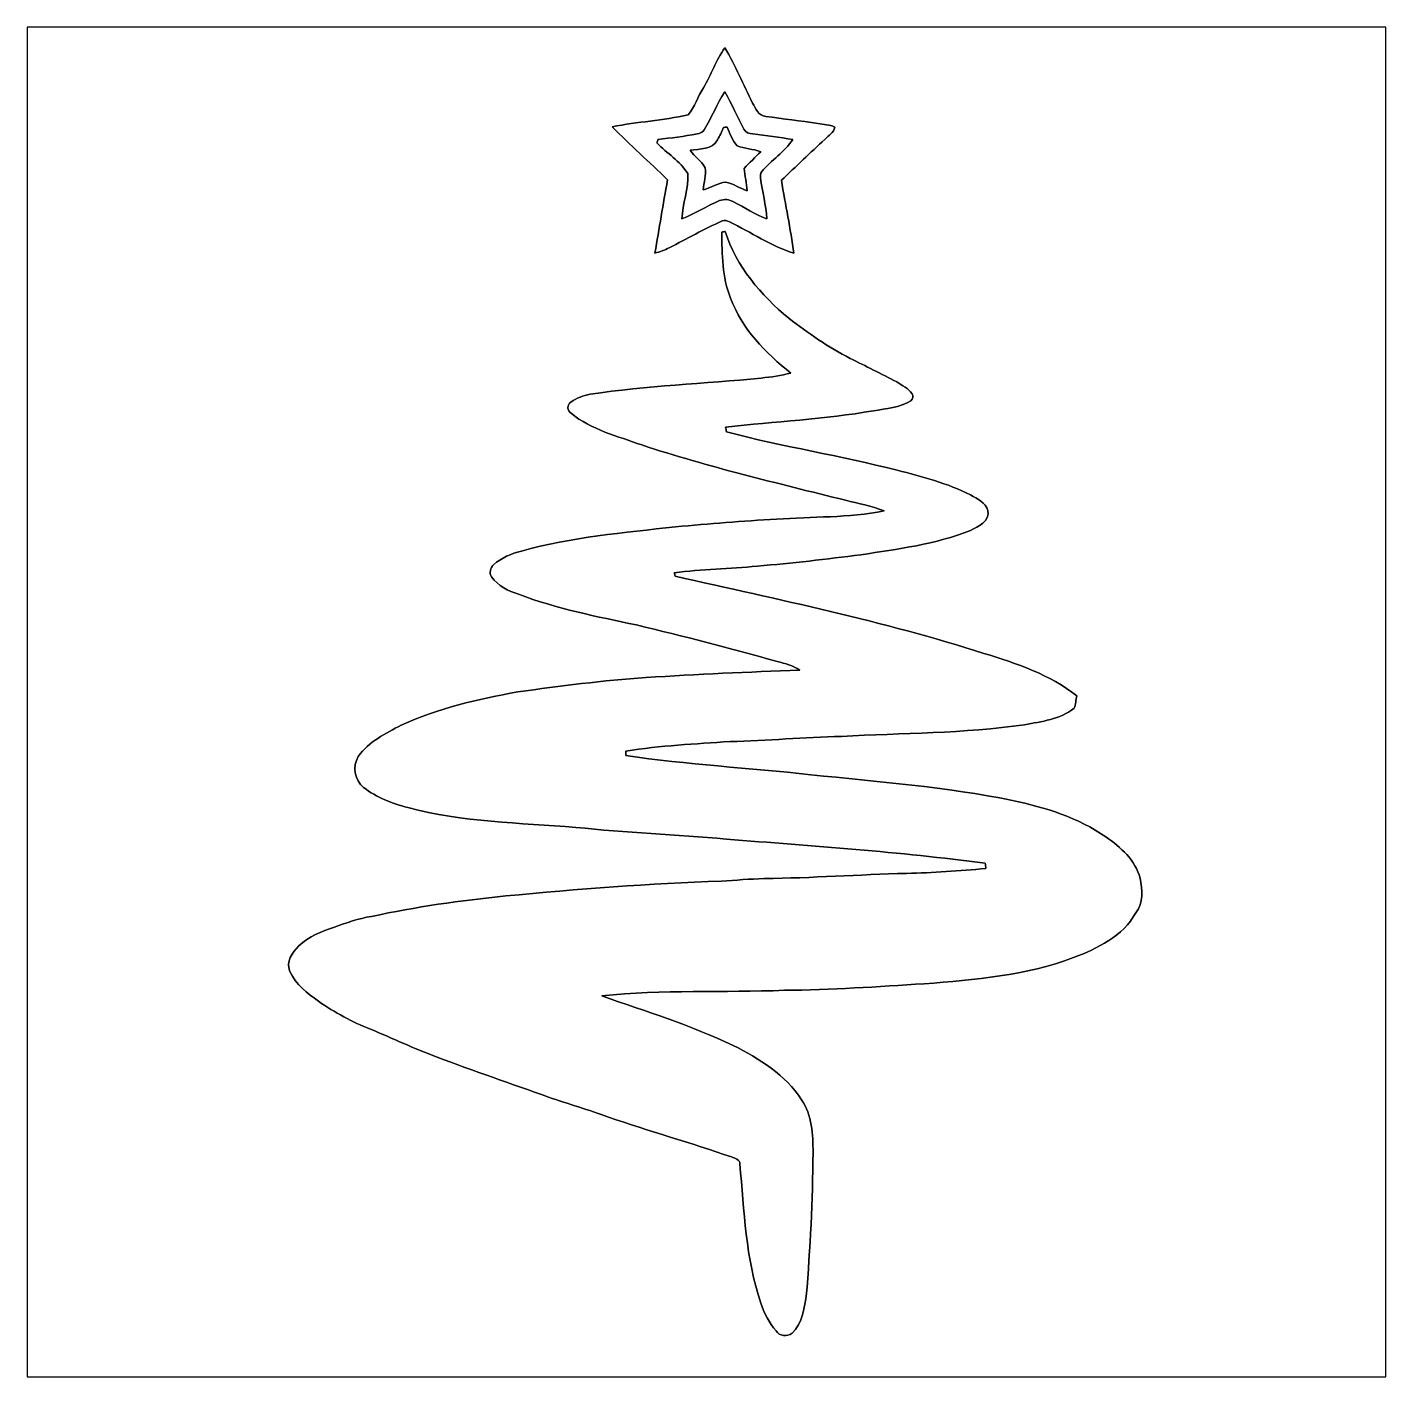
# Model space of a CAD drawing. Header units: centimetres. Extents: x -16.8 to 16.8, y -16.7 to 16.7.
import ezdxf

# ---------------------------------------------------------------- set-up
doc = ezdxf.new("R2010")
doc.units = ezdxf.units.CM
doc.header["$MEASUREMENT"] = 0
doc.layers.add('Layer 1', color=7, linetype='Continuous')

msp = doc.modelspace()

# ---------------------------------------------------------------- linework, layer by layer
at = {"layer": 'Layer 1', "color": 7}
for points, knots in [([(-16.77458, 16.66875), (-16.77458, 16.66875), (16.77458, 16.66875), (16.77458, 16.66875), (16.77458, 16.66875), (16.77458, 16.66875), (16.77458, -16.66875), (16.77458, -16.66875), (16.77458, -16.66875), (16.77458, -16.66875), (-16.77458, -16.66875), (-16.77458, -16.66875), (-16.77458, -16.66875), (-16.77458, -16.66875), (-16.77458, 16.66875), (-16.77458, 16.66875), (-16.77458, 16.66875), (-16.77458, 16.66875), (-16.77458, 16.66875), (-16.77458, 16.66875)], [0, 0, 0, 0, 0.16666667, 0.16666667, 0.16666667, 0.16666667, 0.33333333, 0.33333333, 0.33333333, 0.33333333, 0.5, 0.5, 0.5, 0.5, 0.66666667, 0.66666667, 0.66666667, 0.66666667, 1, 1, 1, 1]), ([(-0.07338, 15.16909), (-0.21555, 14.95672), (-0.2854, 14.6939), (-0.45579, 14.50199), (-0.45579, 14.50199), (-1.07209, 14.36441), (-1.70744, 14.33054), (-2.32728, 14.20989), (-2.32728, 14.20989), (-1.89054, 13.75304), (-1.41076, 13.34029), (-0.96061, 12.8972), (-0.96061, 12.8972), (-1.07209, 12.29501), (-1.16593, 11.69), (-1.27388, 11.08745), (-1.27388, 11.08745), (-1.15182, 11.11814), (-1.03258, 11.16118), (-0.92075, 11.21939), (-0.92075, 11.21939), (-0.48613, 11.44411), (-0.0575, 11.68083), (0.38806, 11.88332), (0.38806, 11.88332), (0.44803, 11.91084), (0.51188, 11.8805), (0.56833, 11.85757), (0.56833, 11.85757), (1.09749, 11.6011), (1.5935, 11.26631), (2.15547, 11.08357), (2.15547, 11.08357), (2.07751, 11.68823), (1.94345, 12.28337), (1.85138, 12.88556), (1.85138, 12.88556), (2.20874, 13.22493), (2.56117, 13.56924), (2.92735, 13.89944), (2.92735, 13.89944), (3.01413, 13.99152), (3.14254, 14.06384), (3.17077, 14.19754), (3.17077, 14.19754), (3.04271, 14.26739), (2.88925, 14.2621), (2.75096, 14.29314), (2.75096, 14.29314), (2.32198, 14.34853), (1.89336, 14.40815), (1.46438, 14.46389), (1.46438, 14.46389), (1.28658, 14.47694), (1.21426, 14.66109), (1.13982, 14.79515), (1.13982, 14.79515), (0.91017, 15.24882), (0.72037, 15.7226), (0.45332, 16.15687), (0.45332, 16.15687), (0.23424, 15.85348), (0.11501, 15.49118), (-0.07338, 15.16909), (-0.07338, 15.16909), (-0.07338, 15.16909), (-0.07338, 15.16909), (-0.07338, 15.16909)], [0, 0, 0, 0, 0.05555556, 0.05555556, 0.05555556, 0.05555556, 0.11111111, 0.11111111, 0.11111111, 0.11111111, 0.16666667, 0.16666667, 0.16666667, 0.16666667, 0.22222222, 0.22222222, 0.22222222, 0.22222222, 0.27777778, 0.27777778, 0.27777778, 0.27777778, 0.33333333, 0.33333333, 0.33333333, 0.33333333, 0.38888889, 0.38888889, 0.38888889, 0.38888889, 0.44444444, 0.44444444, 0.44444444, 0.44444444, 0.5, 0.5, 0.5, 0.5, 0.55555556, 0.55555556, 0.55555556, 0.55555556, 0.61111111, 0.61111111, 0.61111111, 0.61111111, 0.66666667, 0.66666667, 0.66666667, 0.66666667, 0.72222222, 0.72222222, 0.72222222, 0.72222222, 0.77777778, 0.77777778, 0.77777778, 0.77777778, 0.83333333, 0.83333333, 0.83333333, 0.83333333, 0.88888889, 0.88888889, 0.88888889, 0.88888889, 1, 1, 1, 1]), ([(-0.05997, 14.1351), (0.14076, 14.42967), (0.24483, 14.77857), (0.45226, 15.06996), (0.45226, 15.06996), (0.63253, 14.77539), (0.76059, 14.45436), (0.92322, 14.15097), (0.92322, 14.15097), (0.96132, 14.0649), (1.05657, 14.04056), (1.14194, 14.03174), (1.14194, 14.03174), (1.47355, 13.99046), (1.80411, 13.94495), (2.13501, 13.89592), (2.13501, 13.89592), (1.92758, 13.58688), (1.60196, 13.38298), (1.36419, 13.1004), (1.36419, 13.1004), (1.32715, 13.05631), (1.32856, 12.99598), (1.33421, 12.94201), (1.33421, 12.94201), (1.37336, 12.60475), (1.47426, 12.27667), (1.49084, 11.93624), (1.49084, 11.93624), (1.19839, 12.03642), (0.94403, 12.21528), (0.67028, 12.35392), (0.67028, 12.35392), (0.56515, 12.41319), (0.43392, 12.43083), (0.32067, 12.38426), (0.32067, 12.38426), (0.00247, 12.25515), (-0.28399, 12.059), (-0.60572, 11.93729), (-0.60572, 11.93729), (-0.59584, 12.31441), (-0.43462, 12.67848), (-0.46249, 13.05419), (-0.46249, 13.05419), (-0.65405, 13.36075), (-0.97578, 13.55407), (-1.22767, 13.80772), (-1.22767, 13.80772), (-1.22026, 13.82995), (-1.20579, 13.8744), (-1.19839, 13.89662), (-1.19839, 13.89662), (-0.87524, 13.92872), (-0.5528, 13.97317), (-0.23319, 14.03174), (-0.23319, 14.03174), (-0.16792, 14.04973), (-0.0889, 14.06243), (-0.05997, 14.1351), (-0.05997, 14.1351), (-0.05997, 14.1351), (-0.05997, 14.1351), (-0.05997, 14.1351)], [0, 0, 0, 0, 0.05882353, 0.05882353, 0.05882353, 0.05882353, 0.11764706, 0.11764706, 0.11764706, 0.11764706, 0.17647059, 0.17647059, 0.17647059, 0.17647059, 0.23529412, 0.23529412, 0.23529412, 0.23529412, 0.29411765, 0.29411765, 0.29411765, 0.29411765, 0.35294118, 0.35294118, 0.35294118, 0.35294118, 0.41176471, 0.41176471, 0.41176471, 0.41176471, 0.47058824, 0.47058824, 0.47058824, 0.47058824, 0.52941176, 0.52941176, 0.52941176, 0.52941176, 0.58823529, 0.58823529, 0.58823529, 0.58823529, 0.64705882, 0.64705882, 0.64705882, 0.64705882, 0.70588235, 0.70588235, 0.70588235, 0.70588235, 0.76470588, 0.76470588, 0.76470588, 0.76470588, 0.82352941, 0.82352941, 0.82352941, 0.82352941, 0.88235294, 0.88235294, 0.88235294, 0.88235294, 1, 1, 1, 1]), ([(0.42016, 14.19154), (0.37536, 14.08571), (0.32985, 13.97952), (0.26811, 13.88216), (0.26811, 13.88216), (0.1464, 13.64192), (-0.17251, 13.66626), (-0.40287, 13.62675), (-0.40287, 13.62675), (-0.29845, 13.468), (-0.12241, 13.36781), (-0.03493, 13.19812), (-0.03493, 13.19812), (-0.00423, 13.01574), (-0.06738, 12.82912), (-0.08326, 12.64708), (-0.08326, 12.64708), (0.10619, 12.70212), (0.27975, 12.8143), (0.4766, 12.84217), (0.4766, 12.84217), (0.66569, 12.80971), (0.82338, 12.68307), (1.00647, 12.62697), (1.00647, 12.62697), (0.98496, 12.81218), (0.95391, 12.99633), (0.92816, 13.18084), (0.92816, 13.18084), (1.06257, 13.32018), (1.20368, 13.45353), (1.33914, 13.59217), (1.33914, 13.59217), (1.15182, 13.66837), (0.93945, 13.65779), (0.75636, 13.7414), (0.75636, 13.7414), (0.63288, 13.86664), (0.58526, 14.04514), (0.50906, 14.20001), (0.50906, 14.20001), (0.48683, 14.19789), (0.44238, 14.19366), (0.42016, 14.19154)], [0, 0, 0, 0, 0.08333333, 0.08333333, 0.08333333, 0.08333333, 0.16666667, 0.16666667, 0.16666667, 0.16666667, 0.25, 0.25, 0.25, 0.25, 0.33333333, 0.33333333, 0.33333333, 0.33333333, 0.41666667, 0.41666667, 0.41666667, 0.41666667, 0.5, 0.5, 0.5, 0.5, 0.58333333, 0.58333333, 0.58333333, 0.58333333, 0.66666667, 0.66666667, 0.66666667, 0.66666667, 0.75, 0.75, 0.75, 0.75, 0.83333333, 0.83333333, 0.83333333, 0.83333333, 1, 1, 1, 1]), ([(0.37677, 11.60568), (0.38488, 11.05994), (0.38312, 10.49161), (0.59267, 9.97761), (0.59267, 9.97761), (0.87524, 9.2142), (1.45979, 8.62401), (2.08104, 8.12236), (2.08104, 8.12236), (1.84079, 8.06732), (1.59738, 8.02569), (1.35184, 8.00135), (1.35184, 8.00135), (-0.0568, 7.86342), (-1.47532, 7.81544), (-2.87584, 7.6013), (-2.87584, 7.6013), (-3.04483, 7.56779), (-3.2064, 7.50323), (-3.35068, 7.40939), (-3.35068, 7.40939), (-3.44029, 7.36), (-3.44876, 7.17867), (-3.34363, 7.13317), (-3.34363, 7.13317), (-2.84127, 6.72042), (-2.19639, 6.56625), (-1.59808, 6.34824), (-1.59808, 6.34824), (0.05256, 5.80602), (1.74484, 5.40667), (3.42865, 4.98299), (3.42865, 4.98299), (3.74967, 4.90538), (4.07599, 4.84223), (4.38397, 4.71911), (4.38397, 4.71911), (3.51014, 4.54166), (2.61126, 4.58752), (1.72685, 4.51273), (1.72685, 4.51273), (0.89464, 4.47851), (0.06597, 4.39632), (-0.76341, 4.32647), (-0.76341, 4.32647), (-2.03976, 4.18289), (-3.32987, 4.07423), (-4.57129, 3.72639), (-4.57129, 3.72639), (-4.82141, 3.66466), (-5.06554, 3.56376), (-5.26027, 3.39055), (-5.26027, 3.39055), (-5.33541, 3.31541), (-5.37598, 3.1817), (-5.30613, 3.08998), (-5.30613, 3.08998), (-5.14632, 2.86914), (-4.89338, 2.7432), (-4.64044, 2.65959), (-4.64044, 2.65959), (-3.69993, 2.30576), (-2.71145, 2.11067), (-1.73179, 1.90218), (-1.73179, 1.90218), (-0.56515, 1.63195), (0.58879, 1.31374), (1.74484, 1.00365), (1.74484, 1.00365), (1.9371, 0.94686), (2.14171, 0.90876), (2.30505, 0.78528), (2.30505, 0.78528), (1.03646, 0.74507), (-0.23107, 0.6798), (-1.49825, 0.60537), (-1.49825, 0.60537), (-2.55693, 0.53164), (-3.61033, 0.39617), (-4.6609, 0.25047), (-4.6609, 0.25047), (-5.64198, 0.07091), (-6.62869, -0.15169), (-7.53745, -0.57397), (-7.53745, -0.57397), (-7.92515, -0.77717), (-8.34214, -0.97755), (-8.59825, -1.34832), (-8.59825, -1.34832), (-8.75206, -1.59561), (-8.68856, -1.92652), (-8.46561, -2.11243), (-8.46561, -2.11243), (-8.14564, -2.35656), (-7.76393, -2.51107), (-7.37517, -2.60738), (-7.37517, -2.60738), (-6.02227, -2.96545), (-4.61539, -2.98626), (-3.22933, -3.09704), (-3.22933, -3.09704), (-1.99214, -3.22686), (-0.74789, -3.27096), (0.49107, -3.38526), (0.49107, -3.38526), (2.6229, -3.56341), (4.76003, -3.69746), (6.88128, -3.98251), (6.88128, -3.98251), (6.88728, -4.02555), (6.89328, -4.06859), (6.89963, -4.11233), (6.89963, -4.11233), (6.24664, -4.17371), (5.59153, -4.21816), (4.93571, -4.23298), (4.93571, -4.23298), (3.76626, -4.26685), (2.59821, -4.3434), (1.42804, -4.3628), (1.42804, -4.3628), (1.07527, -4.36986), (0.72355, -4.40443), (0.37112, -4.42172), (0.37112, -4.42172), (-1.40794, -4.48381), (-3.18347, -4.6228), (-4.95512, -4.79178), (-4.95512, -4.79178), (-6.06954, -4.9022), (-7.18044, -5.05883), (-8.27511, -5.29731), (-8.27511, -5.29731), (-8.59014, -5.34423), (-8.88859, -5.45712), (-9.1881, -5.56084), (-9.1881, -5.56084), (-9.49995, -5.67055), (-9.81816, -5.79367), (-10.06546, -6.02156), (-10.06546, -6.02156), (-10.22597, -6.18278), (-10.39707, -6.41632), (-10.28629, -6.65551), (-10.28629, -6.65551), (-10.14483, -6.97512), (-9.85555, -7.19455), (-9.57933, -7.39281), (-9.57933, -7.39281), (-9.17893, -7.66904), (-8.74889, -7.9054), (-8.29522, -8.08284), (-8.29522, -8.08284), (-7.74453, -8.30509), (-7.21184, -8.57074), (-6.65163, -8.76935), (-6.65163, -8.76935), (-5.74393, -9.12107), (-4.81894, -9.42516), (-3.9049, -9.75924), (-3.9049, -9.75924), (-3.40924, -9.92258), (-2.91042, -10.07639), (-2.41864, -10.25207), (-2.41864, -10.25207), (-1.41393, -10.60274), (-0.3877, -10.88954), (0.61771, -11.23844), (0.61771, -11.23844), (0.69709, -11.25961), (0.82903, -11.30335), (0.82338, -11.4113), (0.82338, -11.4113), (0.9338, -12.56347), (0.96344, -13.74034), (1.34197, -14.8463), (1.34197, -14.8463), (1.42275, -15.09501), (1.5434, -15.3356), (1.71732, -15.53316), (1.71732, -15.53316), (1.80164, -15.66369), (1.99178, -15.69085), (2.11243, -15.58925), (2.11243, -15.58925), (2.36996, -15.36382), (2.40277, -14.98741), (2.46345, -14.67309), (2.46345, -14.67309), (2.56364, -13.49481), (2.62008, -12.3123), (2.63031, -11.12979), (2.63031, -11.12979), (2.62996, -10.6874), (2.60667, -10.20198), (2.34597, -9.82486), (2.34597, -9.82486), (1.94804, -9.20538), (1.30175, -8.80745), (0.65758, -8.48254), (0.65758, -8.48254), (-0.38664, -7.98618), (-1.49296, -7.64152), (-2.58198, -7.26087), (-2.58198, -7.26087), (-1.08726, -7.09577), (0.42298, -7.18432), (1.9237, -7.12047), (1.9237, -7.12047), (3.07693, -7.11482), (4.22769, -7.0291), (5.37845, -6.96066), (5.37845, -6.96066), (6.62023, -6.85729), (7.88635, -6.76416), (9.0611, -6.31472), (9.0611, -6.31472), (9.65306, -6.08506), (10.28312, -5.78767), (10.60203, -5.20382), (10.60203, -5.20382), (10.80064, -4.96711), (10.75055, -4.63409), (10.71104, -4.35292), (10.71104, -4.35292), (10.58651, -3.91372), (10.23091, -3.57787), (9.85979, -3.33446), (9.85979, -3.33446), (9.17716, -2.8515), (8.36224, -2.60914), (7.55509, -2.42958), (7.55509, -2.42958), (5.91185, -2.10185), (4.23862, -1.96744), (2.57387, -1.7967), (2.57387, -1.7967), (1.05304, -1.62877), (-0.47696, -1.54376), (-1.99214, -1.32433), (-1.99214, -1.32433), (-1.99214, -1.29611), (-1.99214, -1.23966), (-1.99178, -1.21144), (-1.99178, -1.21144), (-1.13983, -1.07879), (-0.27799, -1.03505), (0.58173, -0.97719), (0.58173, -0.97719), (1.49931, -0.95038), (2.41512, -0.87454), (3.33304, -0.85019), (3.33304, -0.85019), (4.84082, -0.76482), (6.35776, -0.77893), (7.85495, -0.56056), (7.85495, -0.56056), (8.27405, -0.48189), (8.73337, -0.43215), (9.07662, -0.15346), (9.07662, -0.15346), (9.13306, -0.06456), (9.1119, 0.05468), (9.14435, 0.14887), (9.14435, 0.14887), (8.47796, 0.68086), (7.65351, 0.95003), (6.85059, 1.20015), (6.85059, 1.20015), (4.35398, 2.00343), (1.78012, 2.52554), (-0.77399, 3.10727), (-0.77399, 3.10727), (-0.77999, 3.12808), (-0.79163, 3.16936), (-0.79763, 3.19017), (-0.79763, 3.19017), (-0.11606, 3.28224), (0.57397, 3.28295), (1.2573, 3.35703), (1.2573, 3.35703), (2.11102, 3.42688), (2.96157, 3.52884), (3.81106, 3.63714), (3.81106, 3.63714), (4.72511, 3.77649), (5.65679, 3.89573), (6.5218, 4.23757), (6.5218, 4.23757), (6.71054, 4.33211), (7.00158, 4.46581), (6.95078, 4.73075), (6.95078, 4.73075), (6.8901, 4.92654), (6.68584, 5.01897), (6.52286, 5.11316), (6.52286, 5.11316), (5.94995, 5.4035), (5.32447, 5.56683), (4.70535, 5.72664), (4.70535, 5.72664), (3.31011, 6.08083), (1.88595, 6.30696), (0.49318, 6.67138), (0.49318, 6.67138), (0.48613, 6.71124), (0.47907, 6.75146), (0.47272, 6.79132), (0.47272, 6.79132), (1.6891, 6.92856), (2.91536, 6.98394), (4.12327, 7.19279), (4.12327, 7.19279), (4.43724, 7.24817), (4.77026, 7.26863), (5.04966, 7.44008), (5.04966, 7.44008), (5.08917, 7.487), (5.11598, 7.55932), (5.07577, 7.614), (5.07577, 7.614), (4.98828, 7.75229), (4.82671, 7.81756), (4.69618, 7.90504), (4.69618, 7.90504), (4.31729, 8.10719), (3.9303, 8.29416), (3.54753, 8.48854), (3.54753, 8.48854), (3.00778, 8.76088), (2.51284, 9.11296), (2.03306, 9.47808), (2.03306, 9.47808), (1.34444, 10.04676), (0.73237, 10.76007), (0.4632, 11.62544), (0.4632, 11.62544), (0.44168, 11.6205), (0.39829, 11.61062), (0.37677, 11.60568)], [0, 0, 0, 0, 0.01162791, 0.01162791, 0.01162791, 0.01162791, 0.02325581, 0.02325581, 0.02325581, 0.02325581, 0.03488372, 0.03488372, 0.03488372, 0.03488372, 0.04651163, 0.04651163, 0.04651163, 0.04651163, 0.05813953, 0.05813953, 0.05813953, 0.05813953, 0.06976744, 0.06976744, 0.06976744, 0.06976744, 0.08139535, 0.08139535, 0.08139535, 0.08139535, 0.09302326, 0.09302326, 0.09302326, 0.09302326, 0.10465116, 0.10465116, 0.10465116, 0.10465116, 0.11627907, 0.11627907, 0.11627907, 0.11627907, 0.12790698, 0.12790698, 0.12790698, 0.12790698, 0.13953488, 0.13953488, 0.13953488, 0.13953488, 0.15116279, 0.15116279, 0.15116279, 0.15116279, 0.1627907, 0.1627907, 0.1627907, 0.1627907, 0.1744186, 0.1744186, 0.1744186, 0.1744186, 0.18604651, 0.18604651, 0.18604651, 0.18604651, 0.19767442, 0.19767442, 0.19767442, 0.19767442, 0.20930233, 0.20930233, 0.20930233, 0.20930233, 0.22093023, 0.22093023, 0.22093023, 0.22093023, 0.23255814, 0.23255814, 0.23255814, 0.23255814, 0.24418605, 0.24418605, 0.24418605, 0.24418605, 0.25581395, 0.25581395, 0.25581395, 0.25581395, 0.26744186, 0.26744186, 0.26744186, 0.26744186, 0.27906977, 0.27906977, 0.27906977, 0.27906977, 0.29069767, 0.29069767, 0.29069767, 0.29069767, 0.30232558, 0.30232558, 0.30232558, 0.30232558, 0.31395349, 0.31395349, 0.31395349, 0.31395349, 0.3255814, 0.3255814, 0.3255814, 0.3255814, 0.3372093, 0.3372093, 0.3372093, 0.3372093, 0.34883721, 0.34883721, 0.34883721, 0.34883721, 0.36046512, 0.36046512, 0.36046512, 0.36046512, 0.37209302, 0.37209302, 0.37209302, 0.37209302, 0.38372093, 0.38372093, 0.38372093, 0.38372093, 0.39534884, 0.39534884, 0.39534884, 0.39534884, 0.40697674, 0.40697674, 0.40697674, 0.40697674, 0.41860465, 0.41860465, 0.41860465, 0.41860465, 0.43023256, 0.43023256, 0.43023256, 0.43023256, 0.44186047, 0.44186047, 0.44186047, 0.44186047, 0.45348837, 0.45348837, 0.45348837, 0.45348837, 0.46511628, 0.46511628, 0.46511628, 0.46511628, 0.47674419, 0.47674419, 0.47674419, 0.47674419, 0.48837209, 0.48837209, 0.48837209, 0.48837209, 0.5, 0.5, 0.5, 0.5, 0.51162791, 0.51162791, 0.51162791, 0.51162791, 0.52325581, 0.52325581, 0.52325581, 0.52325581, 0.53488372, 0.53488372, 0.53488372, 0.53488372, 0.54651163, 0.54651163, 0.54651163, 0.54651163, 0.55813953, 0.55813953, 0.55813953, 0.55813953, 0.56976744, 0.56976744, 0.56976744, 0.56976744, 0.58139535, 0.58139535, 0.58139535, 0.58139535, 0.59302326, 0.59302326, 0.59302326, 0.59302326, 0.60465116, 0.60465116, 0.60465116, 0.60465116, 0.61627907, 0.61627907, 0.61627907, 0.61627907, 0.62790698, 0.62790698, 0.62790698, 0.62790698, 0.63953488, 0.63953488, 0.63953488, 0.63953488, 0.65116279, 0.65116279, 0.65116279, 0.65116279, 0.6627907, 0.6627907, 0.6627907, 0.6627907, 0.6744186, 0.6744186, 0.6744186, 0.6744186, 0.68604651, 0.68604651, 0.68604651, 0.68604651, 0.69767442, 0.69767442, 0.69767442, 0.69767442, 0.70930233, 0.70930233, 0.70930233, 0.70930233, 0.72093023, 0.72093023, 0.72093023, 0.72093023, 0.73255814, 0.73255814, 0.73255814, 0.73255814, 0.74418605, 0.74418605, 0.74418605, 0.74418605, 0.75581395, 0.75581395, 0.75581395, 0.75581395, 0.76744186, 0.76744186, 0.76744186, 0.76744186, 0.77906977, 0.77906977, 0.77906977, 0.77906977, 0.79069767, 0.79069767, 0.79069767, 0.79069767, 0.80232558, 0.80232558, 0.80232558, 0.80232558, 0.81395349, 0.81395349, 0.81395349, 0.81395349, 0.8255814, 0.8255814, 0.8255814, 0.8255814, 0.8372093, 0.8372093, 0.8372093, 0.8372093, 0.84883721, 0.84883721, 0.84883721, 0.84883721, 0.86046512, 0.86046512, 0.86046512, 0.86046512, 0.87209302, 0.87209302, 0.87209302, 0.87209302, 0.88372093, 0.88372093, 0.88372093, 0.88372093, 0.89534884, 0.89534884, 0.89534884, 0.89534884, 0.90697674, 0.90697674, 0.90697674, 0.90697674, 0.91860465, 0.91860465, 0.91860465, 0.91860465, 0.93023256, 0.93023256, 0.93023256, 0.93023256, 0.94186047, 0.94186047, 0.94186047, 0.94186047, 0.95348837, 0.95348837, 0.95348837, 0.95348837, 0.96511628, 0.96511628, 0.96511628, 0.96511628, 0.97674419, 0.97674419, 0.97674419, 0.97674419, 1, 1, 1, 1])]:
    msp.add_open_spline(points, degree=3, knots=knots, dxfattribs=at)
at = {"layer": 'Layer 1', "color": 251}
for points, knots in [([(-0.07338, 15.16909), (0.11501, 15.49118), (0.23424, 15.85348), (0.45332, 16.15687), (0.45332, 16.15687), (0.72037, 15.7226), (0.91017, 15.24882), (1.13982, 14.79515), (1.13982, 14.79515), (1.21426, 14.66109), (1.28658, 14.47694), (1.46438, 14.46389), (1.46438, 14.46389), (1.89336, 14.40815), (2.32198, 14.34853), (2.75096, 14.29314), (2.75096, 14.29314), (2.88925, 14.2621), (3.04271, 14.26739), (3.17077, 14.19754), (3.17077, 14.19754), (3.14254, 14.06384), (3.01413, 13.99152), (2.92735, 13.89944), (2.92735, 13.89944), (2.56117, 13.56924), (2.20874, 13.22493), (1.85138, 12.88556), (1.85138, 12.88556), (1.94345, 12.28337), (2.07751, 11.68823), (2.15547, 11.08357), (2.15547, 11.08357), (1.5935, 11.26631), (1.09749, 11.6011), (0.56833, 11.85757), (0.56833, 11.85757), (0.51188, 11.8805), (0.44803, 11.91084), (0.38806, 11.88332), (0.38806, 11.88332), (-0.0575, 11.68083), (-0.48613, 11.44411), (-0.92075, 11.21939), (-0.92075, 11.21939), (-1.03258, 11.16118), (-1.15182, 11.11814), (-1.27388, 11.08745), (-1.27388, 11.08745), (-1.16593, 11.69), (-1.07209, 12.29501), (-0.96061, 12.8972), (-0.96061, 12.8972), (-1.41076, 13.34029), (-1.89054, 13.75304), (-2.32728, 14.20989), (-2.32728, 14.20989), (-1.70744, 14.33054), (-1.07209, 14.36441), (-0.45579, 14.50199), (-0.45579, 14.50199), (-0.2854, 14.6939), (-0.21555, 14.95672), (-0.07338, 15.16909), (-0.07338, 15.16909), (-0.07338, 15.16909), (-0.07338, 15.16909), (-0.07338, 15.16909)], [0, 0, 0, 0, 0.05555556, 0.05555556, 0.05555556, 0.05555556, 0.11111111, 0.11111111, 0.11111111, 0.11111111, 0.16666667, 0.16666667, 0.16666667, 0.16666667, 0.22222222, 0.22222222, 0.22222222, 0.22222222, 0.27777778, 0.27777778, 0.27777778, 0.27777778, 0.33333333, 0.33333333, 0.33333333, 0.33333333, 0.38888889, 0.38888889, 0.38888889, 0.38888889, 0.44444444, 0.44444444, 0.44444444, 0.44444444, 0.5, 0.5, 0.5, 0.5, 0.55555556, 0.55555556, 0.55555556, 0.55555556, 0.61111111, 0.61111111, 0.61111111, 0.61111111, 0.66666667, 0.66666667, 0.66666667, 0.66666667, 0.72222222, 0.72222222, 0.72222222, 0.72222222, 0.77777778, 0.77777778, 0.77777778, 0.77777778, 0.83333333, 0.83333333, 0.83333333, 0.83333333, 0.88888889, 0.88888889, 0.88888889, 0.88888889, 1, 1, 1, 1]), ([(-0.05997, 14.1351), (-0.0889, 14.06243), (-0.16792, 14.04973), (-0.23319, 14.03174), (-0.23319, 14.03174), (-0.5528, 13.97317), (-0.87524, 13.92872), (-1.19839, 13.89662), (-1.19839, 13.89662), (-1.20579, 13.8744), (-1.22026, 13.82995), (-1.22767, 13.80772), (-1.22767, 13.80772), (-0.97578, 13.55407), (-0.65405, 13.36075), (-0.46249, 13.05419), (-0.46249, 13.05419), (-0.43462, 12.67848), (-0.59584, 12.31441), (-0.60572, 11.93729), (-0.60572, 11.93729), (-0.28399, 12.059), (0.00247, 12.25515), (0.32067, 12.38426), (0.32067, 12.38426), (0.43392, 12.43083), (0.56515, 12.41319), (0.67028, 12.35392), (0.67028, 12.35392), (0.94403, 12.21528), (1.19839, 12.03642), (1.49084, 11.93624), (1.49084, 11.93624), (1.47426, 12.27667), (1.37336, 12.60475), (1.33421, 12.94201), (1.33421, 12.94201), (1.32856, 12.99598), (1.32715, 13.05631), (1.36419, 13.1004), (1.36419, 13.1004), (1.60196, 13.38298), (1.92758, 13.58688), (2.13501, 13.89592), (2.13501, 13.89592), (1.80411, 13.94495), (1.47355, 13.99046), (1.14194, 14.03174), (1.14194, 14.03174), (1.05657, 14.04056), (0.96132, 14.0649), (0.92322, 14.15097), (0.92322, 14.15097), (0.76059, 14.45436), (0.63253, 14.77539), (0.45226, 15.06996), (0.45226, 15.06996), (0.24483, 14.77857), (0.14076, 14.42967), (-0.05997, 14.1351)], [0, 0, 0, 0, 0.0625, 0.0625, 0.0625, 0.0625, 0.125, 0.125, 0.125, 0.125, 0.1875, 0.1875, 0.1875, 0.1875, 0.25, 0.25, 0.25, 0.25, 0.3125, 0.3125, 0.3125, 0.3125, 0.375, 0.375, 0.375, 0.375, 0.4375, 0.4375, 0.4375, 0.4375, 0.5, 0.5, 0.5, 0.5, 0.5625, 0.5625, 0.5625, 0.5625, 0.625, 0.625, 0.625, 0.625, 0.6875, 0.6875, 0.6875, 0.6875, 0.75, 0.75, 0.75, 0.75, 0.8125, 0.8125, 0.8125, 0.8125, 0.875, 0.875, 0.875, 0.875, 1, 1, 1, 1]), ([(0.42016, 14.19154), (0.44238, 14.19366), (0.48683, 14.19789), (0.50906, 14.20001), (0.50906, 14.20001), (0.58526, 14.04514), (0.63288, 13.86664), (0.75636, 13.7414), (0.75636, 13.7414), (0.93945, 13.65779), (1.15182, 13.66837), (1.33914, 13.59217), (1.33914, 13.59217), (1.20368, 13.45353), (1.06257, 13.32018), (0.92816, 13.18084), (0.92816, 13.18084), (0.95391, 12.99633), (0.98496, 12.81218), (1.00647, 12.62697), (1.00647, 12.62697), (0.82338, 12.68307), (0.66569, 12.80971), (0.4766, 12.84217), (0.4766, 12.84217), (0.27975, 12.8143), (0.10619, 12.70212), (-0.08326, 12.64708), (-0.08326, 12.64708), (-0.06738, 12.82912), (-0.00423, 13.01574), (-0.03493, 13.19812), (-0.03493, 13.19812), (-0.12241, 13.36781), (-0.29845, 13.468), (-0.40287, 13.62675), (-0.40287, 13.62675), (-0.17251, 13.66626), (0.1464, 13.64192), (0.26811, 13.88216), (0.26811, 13.88216), (0.32985, 13.97952), (0.37536, 14.08571), (0.42016, 14.19154)], [0, 0, 0, 0, 0.08333333, 0.08333333, 0.08333333, 0.08333333, 0.16666667, 0.16666667, 0.16666667, 0.16666667, 0.25, 0.25, 0.25, 0.25, 0.33333333, 0.33333333, 0.33333333, 0.33333333, 0.41666667, 0.41666667, 0.41666667, 0.41666667, 0.5, 0.5, 0.5, 0.5, 0.58333333, 0.58333333, 0.58333333, 0.58333333, 0.66666667, 0.66666667, 0.66666667, 0.66666667, 0.75, 0.75, 0.75, 0.75, 0.83333333, 0.83333333, 0.83333333, 0.83333333, 1, 1, 1, 1]), ([(0.37677, 11.60568), (0.39829, 11.61062), (0.44168, 11.6205), (0.4632, 11.62544), (0.4632, 11.62544), (0.73237, 10.76007), (1.34444, 10.04676), (2.03306, 9.47808), (2.03306, 9.47808), (2.51284, 9.11296), (3.00778, 8.76088), (3.54753, 8.48854), (3.54753, 8.48854), (3.9303, 8.29416), (4.31729, 8.10719), (4.69618, 7.90504), (4.69618, 7.90504), (4.82671, 7.81756), (4.98828, 7.75229), (5.07577, 7.614), (5.07577, 7.614), (5.11598, 7.55932), (5.08917, 7.487), (5.04966, 7.44008), (5.04966, 7.44008), (4.77026, 7.26863), (4.43724, 7.24817), (4.12327, 7.19279), (4.12327, 7.19279), (2.91536, 6.98394), (1.6891, 6.92856), (0.47272, 6.79132), (0.47272, 6.79132), (0.47907, 6.75146), (0.48613, 6.71124), (0.49318, 6.67138), (0.49318, 6.67138), (1.88595, 6.30696), (3.31011, 6.08083), (4.70535, 5.72664), (4.70535, 5.72664), (5.32447, 5.56683), (5.94995, 5.4035), (6.52286, 5.11316), (6.52286, 5.11316), (6.68584, 5.01897), (6.8901, 4.92654), (6.95078, 4.73075), (6.95078, 4.73075), (7.00158, 4.46581), (6.71054, 4.33211), (6.5218, 4.23757), (6.5218, 4.23757), (5.65679, 3.89573), (4.72511, 3.77649), (3.81106, 3.63714), (3.81106, 3.63714), (2.96157, 3.52884), (2.11102, 3.42688), (1.2573, 3.35703), (1.2573, 3.35703), (0.57397, 3.28295), (-0.11606, 3.28224), (-0.79763, 3.19017), (-0.79763, 3.19017), (-0.79163, 3.16936), (-0.77999, 3.12808), (-0.77399, 3.10727), (-0.77399, 3.10727), (1.78012, 2.52554), (4.35398, 2.00343), (6.85059, 1.20015), (6.85059, 1.20015), (7.65351, 0.95003), (8.47796, 0.68086), (9.14435, 0.14887), (9.14435, 0.14887), (9.1119, 0.05468), (9.13306, -0.06456), (9.07662, -0.15346), (9.07662, -0.15346), (8.73337, -0.43215), (8.27405, -0.48189), (7.85495, -0.56056), (7.85495, -0.56056), (6.35776, -0.77893), (4.84082, -0.76482), (3.33304, -0.85019), (3.33304, -0.85019), (2.41512, -0.87454), (1.49931, -0.95038), (0.58173, -0.97719), (0.58173, -0.97719), (-0.27799, -1.03505), (-1.13983, -1.07879), (-1.99178, -1.21144), (-1.99178, -1.21144), (-1.99214, -1.23966), (-1.99214, -1.29611), (-1.99214, -1.32433), (-1.99214, -1.32433), (-0.47696, -1.54376), (1.05304, -1.62877), (2.57387, -1.7967), (2.57387, -1.7967), (4.23862, -1.96744), (5.91185, -2.10185), (7.55509, -2.42958), (7.55509, -2.42958), (8.36224, -2.60914), (9.17716, -2.8515), (9.85979, -3.33446), (9.85979, -3.33446), (10.23091, -3.57787), (10.58651, -3.91372), (10.71104, -4.35292), (10.71104, -4.35292), (10.75055, -4.63409), (10.80064, -4.96711), (10.60203, -5.20382), (10.60203, -5.20382), (10.28312, -5.78767), (9.65306, -6.08506), (9.0611, -6.31472), (9.0611, -6.31472), (7.88635, -6.76416), (6.62023, -6.85729), (5.37845, -6.96066), (5.37845, -6.96066), (4.22769, -7.0291), (3.07693, -7.11482), (1.9237, -7.12047), (1.9237, -7.12047), (0.42298, -7.18432), (-1.08726, -7.09577), (-2.58198, -7.26087), (-2.58198, -7.26087), (-1.49296, -7.64152), (-0.38664, -7.98618), (0.65758, -8.48254), (0.65758, -8.48254), (1.30175, -8.80745), (1.94804, -9.20538), (2.34597, -9.82486), (2.34597, -9.82486), (2.60667, -10.20198), (2.62996, -10.6874), (2.63031, -11.12979), (2.63031, -11.12979), (2.62008, -12.3123), (2.56364, -13.49481), (2.46345, -14.67309), (2.46345, -14.67309), (2.40277, -14.98741), (2.36996, -15.36382), (2.11243, -15.58925), (2.11243, -15.58925), (1.99178, -15.69085), (1.80164, -15.66369), (1.71732, -15.53316), (1.71732, -15.53316), (1.5434, -15.3356), (1.42275, -15.09501), (1.34197, -14.8463), (1.34197, -14.8463), (0.96344, -13.74034), (0.9338, -12.56347), (0.82338, -11.4113), (0.82338, -11.4113), (0.82903, -11.30335), (0.69709, -11.25961), (0.61771, -11.23844), (0.61771, -11.23844), (-0.3877, -10.88954), (-1.41393, -10.60274), (-2.41864, -10.25207), (-2.41864, -10.25207), (-2.91042, -10.07639), (-3.40924, -9.92258), (-3.9049, -9.75924), (-3.9049, -9.75924), (-4.81894, -9.42516), (-5.74393, -9.12107), (-6.65163, -8.76935), (-6.65163, -8.76935), (-7.21184, -8.57074), (-7.74453, -8.30509), (-8.29522, -8.08284), (-8.29522, -8.08284), (-8.74889, -7.9054), (-9.17893, -7.66904), (-9.57933, -7.39281), (-9.57933, -7.39281), (-9.85555, -7.19455), (-10.14483, -6.97512), (-10.28629, -6.65551), (-10.28629, -6.65551), (-10.39707, -6.41632), (-10.22597, -6.18278), (-10.06546, -6.02156), (-10.06546, -6.02156), (-9.81816, -5.79367), (-9.49995, -5.67055), (-9.1881, -5.56084), (-9.1881, -5.56084), (-8.88859, -5.45712), (-8.59014, -5.34423), (-8.27511, -5.29731), (-8.27511, -5.29731), (-7.18044, -5.05883), (-6.06954, -4.9022), (-4.95512, -4.79178), (-4.95512, -4.79178), (-3.18347, -4.6228), (-1.40794, -4.48381), (0.37112, -4.42172), (0.37112, -4.42172), (0.72355, -4.40443), (1.07527, -4.36986), (1.42804, -4.3628), (1.42804, -4.3628), (2.59821, -4.3434), (3.76626, -4.26685), (4.93571, -4.23298), (4.93571, -4.23298), (5.59153, -4.21816), (6.24664, -4.17371), (6.89963, -4.11233), (6.89963, -4.11233), (6.89328, -4.06859), (6.88728, -4.02555), (6.88128, -3.98251), (6.88128, -3.98251), (4.76003, -3.69746), (2.6229, -3.56341), (0.49107, -3.38526), (0.49107, -3.38526), (-0.74789, -3.27096), (-1.99214, -3.22686), (-3.22933, -3.09704), (-3.22933, -3.09704), (-4.61539, -2.98626), (-6.02227, -2.96545), (-7.37517, -2.60738), (-7.37517, -2.60738), (-7.76393, -2.51107), (-8.14564, -2.35656), (-8.46561, -2.11243), (-8.46561, -2.11243), (-8.68856, -1.92652), (-8.75206, -1.59561), (-8.59825, -1.34832), (-8.59825, -1.34832), (-8.34214, -0.97755), (-7.92515, -0.77717), (-7.53745, -0.57397), (-7.53745, -0.57397), (-6.62869, -0.15169), (-5.64198, 0.07091), (-4.6609, 0.25047), (-4.6609, 0.25047), (-3.61033, 0.39617), (-2.55693, 0.53164), (-1.49825, 0.60537), (-1.49825, 0.60537), (-0.23107, 0.6798), (1.03646, 0.74507), (2.30505, 0.78528), (2.30505, 0.78528), (2.14171, 0.90876), (1.9371, 0.94686), (1.74484, 1.00365), (1.74484, 1.00365), (0.58879, 1.31374), (-0.56515, 1.63195), (-1.73179, 1.90218), (-1.73179, 1.90218), (-2.71145, 2.11067), (-3.69993, 2.30576), (-4.64044, 2.65959), (-4.64044, 2.65959), (-4.89338, 2.7432), (-5.14632, 2.86914), (-5.30613, 3.08998), (-5.30613, 3.08998), (-5.37598, 3.1817), (-5.33541, 3.31541), (-5.26027, 3.39055), (-5.26027, 3.39055), (-5.06554, 3.56376), (-4.82141, 3.66466), (-4.57129, 3.72639), (-4.57129, 3.72639), (-3.32987, 4.07423), (-2.03976, 4.18289), (-0.76341, 4.32647), (-0.76341, 4.32647), (0.06597, 4.39632), (0.89464, 4.47851), (1.72685, 4.51273), (1.72685, 4.51273), (2.61126, 4.58752), (3.51014, 4.54166), (4.38397, 4.71911), (4.38397, 4.71911), (4.07599, 4.84223), (3.74967, 4.90538), (3.42865, 4.98299), (3.42865, 4.98299), (1.74484, 5.40667), (0.05256, 5.80602), (-1.59808, 6.34824), (-1.59808, 6.34824), (-2.19639, 6.56625), (-2.84127, 6.72042), (-3.34363, 7.13317), (-3.34363, 7.13317), (-3.44876, 7.17867), (-3.44029, 7.36), (-3.35068, 7.40939), (-3.35068, 7.40939), (-3.2064, 7.50323), (-3.04483, 7.56779), (-2.87584, 7.6013), (-2.87584, 7.6013), (-1.47532, 7.81544), (-0.0568, 7.86342), (1.35184, 8.00135), (1.35184, 8.00135), (1.59738, 8.02569), (1.84079, 8.06732), (2.08104, 8.12236), (2.08104, 8.12236), (1.45979, 8.62401), (0.87524, 9.2142), (0.59267, 9.97761), (0.59267, 9.97761), (0.38312, 10.49161), (0.38488, 11.05994), (0.37677, 11.60568)], [0, 0, 0, 0, 0.01162791, 0.01162791, 0.01162791, 0.01162791, 0.02325581, 0.02325581, 0.02325581, 0.02325581, 0.03488372, 0.03488372, 0.03488372, 0.03488372, 0.04651163, 0.04651163, 0.04651163, 0.04651163, 0.05813953, 0.05813953, 0.05813953, 0.05813953, 0.06976744, 0.06976744, 0.06976744, 0.06976744, 0.08139535, 0.08139535, 0.08139535, 0.08139535, 0.09302326, 0.09302326, 0.09302326, 0.09302326, 0.10465116, 0.10465116, 0.10465116, 0.10465116, 0.11627907, 0.11627907, 0.11627907, 0.11627907, 0.12790698, 0.12790698, 0.12790698, 0.12790698, 0.13953488, 0.13953488, 0.13953488, 0.13953488, 0.15116279, 0.15116279, 0.15116279, 0.15116279, 0.1627907, 0.1627907, 0.1627907, 0.1627907, 0.1744186, 0.1744186, 0.1744186, 0.1744186, 0.18604651, 0.18604651, 0.18604651, 0.18604651, 0.19767442, 0.19767442, 0.19767442, 0.19767442, 0.20930233, 0.20930233, 0.20930233, 0.20930233, 0.22093023, 0.22093023, 0.22093023, 0.22093023, 0.23255814, 0.23255814, 0.23255814, 0.23255814, 0.24418605, 0.24418605, 0.24418605, 0.24418605, 0.25581395, 0.25581395, 0.25581395, 0.25581395, 0.26744186, 0.26744186, 0.26744186, 0.26744186, 0.27906977, 0.27906977, 0.27906977, 0.27906977, 0.29069767, 0.29069767, 0.29069767, 0.29069767, 0.30232558, 0.30232558, 0.30232558, 0.30232558, 0.31395349, 0.31395349, 0.31395349, 0.31395349, 0.3255814, 0.3255814, 0.3255814, 0.3255814, 0.3372093, 0.3372093, 0.3372093, 0.3372093, 0.34883721, 0.34883721, 0.34883721, 0.34883721, 0.36046512, 0.36046512, 0.36046512, 0.36046512, 0.37209302, 0.37209302, 0.37209302, 0.37209302, 0.38372093, 0.38372093, 0.38372093, 0.38372093, 0.39534884, 0.39534884, 0.39534884, 0.39534884, 0.40697674, 0.40697674, 0.40697674, 0.40697674, 0.41860465, 0.41860465, 0.41860465, 0.41860465, 0.43023256, 0.43023256, 0.43023256, 0.43023256, 0.44186047, 0.44186047, 0.44186047, 0.44186047, 0.45348837, 0.45348837, 0.45348837, 0.45348837, 0.46511628, 0.46511628, 0.46511628, 0.46511628, 0.47674419, 0.47674419, 0.47674419, 0.47674419, 0.48837209, 0.48837209, 0.48837209, 0.48837209, 0.5, 0.5, 0.5, 0.5, 0.51162791, 0.51162791, 0.51162791, 0.51162791, 0.52325581, 0.52325581, 0.52325581, 0.52325581, 0.53488372, 0.53488372, 0.53488372, 0.53488372, 0.54651163, 0.54651163, 0.54651163, 0.54651163, 0.55813953, 0.55813953, 0.55813953, 0.55813953, 0.56976744, 0.56976744, 0.56976744, 0.56976744, 0.58139535, 0.58139535, 0.58139535, 0.58139535, 0.59302326, 0.59302326, 0.59302326, 0.59302326, 0.60465116, 0.60465116, 0.60465116, 0.60465116, 0.61627907, 0.61627907, 0.61627907, 0.61627907, 0.62790698, 0.62790698, 0.62790698, 0.62790698, 0.63953488, 0.63953488, 0.63953488, 0.63953488, 0.65116279, 0.65116279, 0.65116279, 0.65116279, 0.6627907, 0.6627907, 0.6627907, 0.6627907, 0.6744186, 0.6744186, 0.6744186, 0.6744186, 0.68604651, 0.68604651, 0.68604651, 0.68604651, 0.69767442, 0.69767442, 0.69767442, 0.69767442, 0.70930233, 0.70930233, 0.70930233, 0.70930233, 0.72093023, 0.72093023, 0.72093023, 0.72093023, 0.73255814, 0.73255814, 0.73255814, 0.73255814, 0.74418605, 0.74418605, 0.74418605, 0.74418605, 0.75581395, 0.75581395, 0.75581395, 0.75581395, 0.76744186, 0.76744186, 0.76744186, 0.76744186, 0.77906977, 0.77906977, 0.77906977, 0.77906977, 0.79069767, 0.79069767, 0.79069767, 0.79069767, 0.80232558, 0.80232558, 0.80232558, 0.80232558, 0.81395349, 0.81395349, 0.81395349, 0.81395349, 0.8255814, 0.8255814, 0.8255814, 0.8255814, 0.8372093, 0.8372093, 0.8372093, 0.8372093, 0.84883721, 0.84883721, 0.84883721, 0.84883721, 0.86046512, 0.86046512, 0.86046512, 0.86046512, 0.87209302, 0.87209302, 0.87209302, 0.87209302, 0.88372093, 0.88372093, 0.88372093, 0.88372093, 0.89534884, 0.89534884, 0.89534884, 0.89534884, 0.90697674, 0.90697674, 0.90697674, 0.90697674, 0.91860465, 0.91860465, 0.91860465, 0.91860465, 0.93023256, 0.93023256, 0.93023256, 0.93023256, 0.94186047, 0.94186047, 0.94186047, 0.94186047, 0.95348837, 0.95348837, 0.95348837, 0.95348837, 0.96511628, 0.96511628, 0.96511628, 0.96511628, 0.97674419, 0.97674419, 0.97674419, 0.97674419, 1, 1, 1, 1])]:
    msp.add_open_spline(points, degree=3, knots=knots, dxfattribs=at)

doc.saveas('drawing.dxf')
